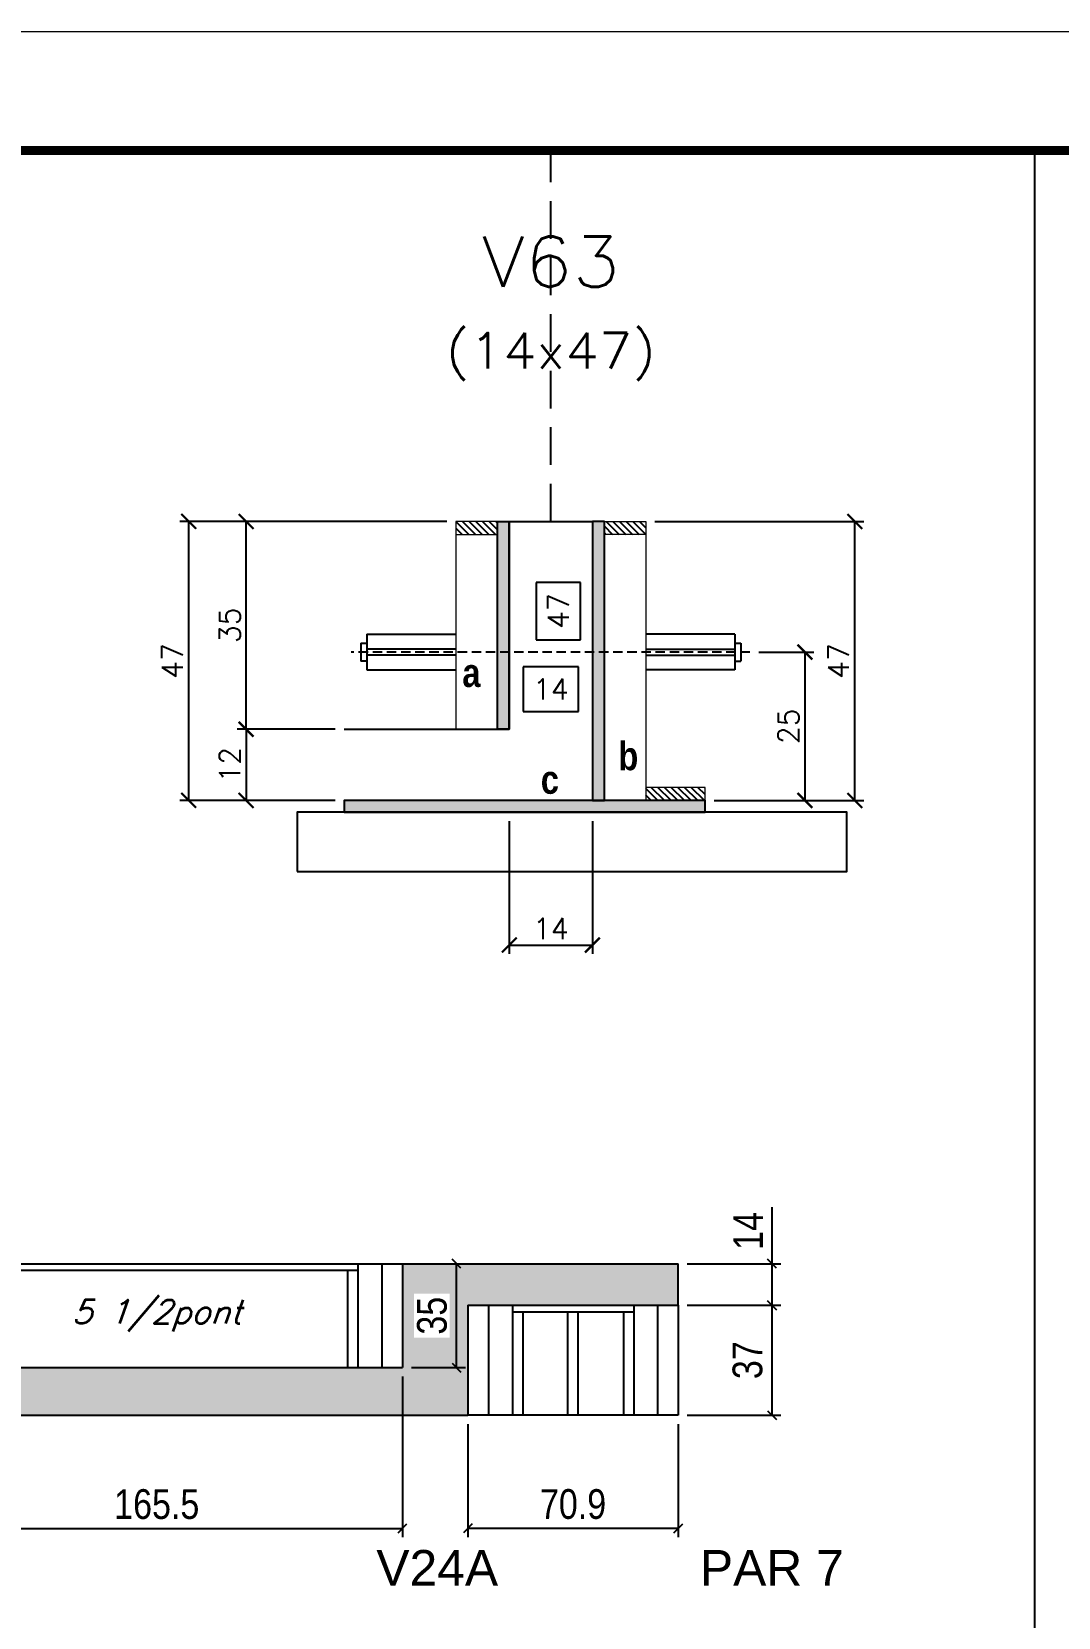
# Model space of a CAD drawing. Extents: x 0 to 6325, y 5574 to 19307.
# Drawn here: x 3516 to 3861, y 14130 to 14664 of the extents above; entities that cross this region are included whole.
import ezdxf
from ezdxf.enums import TextEntityAlignment as Align

# ---------------------------------------------------------------- set-up
doc = ezdxf.new("R2010")
doc.units = 0
doc.linetypes.add('DASHED', pattern=[0.75, 0.5, -0.25])
doc.linetypes.add('HIDDEN', pattern=[9.525, 6.35, -3.175])
for name, color, linetype in [('1', 1, 'Continuous'), ('5', 5, 'Continuous'), ('barrote', 251, 'Continuous'), ('COTA', 241, 'Continuous'), ('Cota Seção (2x)', 4, 'Continuous'), ('detalhes', 4, 'Continuous'), ('Hachura', 253, 'Continuous'), ('Painéis', 200, 'Continuous'), ('SARR_2.2x7', 40, 'Continuous'), ('SARR_3.5x7', 81, 'Continuous'), ('TENSOR', 3, 'Continuous'), ('texto', 7, 'Continuous'), ('Texto de Titulo', 7, 'Continuous'), ('Texto Qtd Sarr', 242, 'Continuous')]:
    doc.layers.add(name, color=color, linetype=linetype)
for name, color, linetype, lineweight in [('CONCRETO', 251, 'Continuous', 25), ('Folhas', 255, 'Continuous', 9), ('Madeira', 126, 'Continuous', 18), ('SARRAFO DE PRESSAO', 251, 'DASHED', 9), ('Texto Seção', 7, 'Continuous', 15)]:
    doc.layers.add(name, color=color, linetype=linetype, lineweight=lineweight)
doc.styles.add('COTA TECNICA', font='techl___.ttf', dxfattribs={"height": 10})
doc.styles.add('Romans', font='romans.shx')
doc.styles.get("Standard").update_dxf_attribs({"font": 'arial.ttf'})
doc.styles.add('TECNICA', font='techb___.ttf', dxfattribs={"height": 10})
doc.dimstyles.new('Cota Seção (2x)', dxfattribs={"dimtxt": 7, "dimasz": 5, "dimexe": 3, "dimexo": 3, "dimgap": 2, "dimtad": 3, "dimdec": 1, "dimlfac": 0.5, "dimzin": 12, "dimdsep": 46, "dimtxsty": 'Romans', "dimblk": 'ARCHTICK', "dimcen": 0, "dimclrd": 4, "dimclre": 4, "dimclrt": 1, "dimadec": 1, "dimazin": 3, "dimtfac": 1, "dimtdec": 1, "dimtmove": 0, "dimatfit": 3, "dimldrblk": 'OBLIQUE', "dimfxl": 1, "dimtolj": 1, "dimtzin": 12, "dimarcsym": 0})
doc.dimstyles.new('Cota Seção interna', dxfattribs={"dimtxt": 7, "dimasz": 6, "dimexe": 0.18, "dimexo": 2, "dimgap": -4, "dimtad": 3, "dimdec": 1, "dimlfac": 0.5, "dimzin": 12, "dimdsep": 46, "dimtxsty": 'Romans', "dimblk": 'ARCHTICK', "dimcen": 0.09, "dimse1": 1, "dimse2": 1, "dimsd1": 1, "dimsd2": 1, "dimclrd": 180, "dimclre": 5, "dimclrt": 1, "dimadec": 0, "dimazin": 3, "dimtfac": 1, "dimtdec": 1, "dimtofl": 0, "dimtmove": 0, "dimatfit": 3, "dimldrblk": 'ARCHTICK', "dimfxl": 1, "dimtolj": 1, "dimtzin": 0, "dimarcsym": 0})
doc.dimstyles.new('PAINEL', dxfattribs={"dimtxt": 10, "dimasz": 3, "dimexe": 3, "dimexo": 3, "dimgap": 3, "dimtad": 1, "dimdec": 1, "dimzin": 12, "dimdsep": 46, "dimtxsty": 'COTA TECNICA', "dimblk1": 'OBLIQUE', "dimblk2": 'OBLIQUE', "dimsah": 1, "dimcen": 0.9, "dimclrd": 4, "dimclre": 4, "dimclrt": 240, "dimadec": 1, "dimazin": 3, "dimtfac": 1, "dimtdec": 1, "dimtmove": 0, "dimatfit": 3, "dimfxl": 1, "dimtolj": 1, "dimtzin": 12, "dimarcsym": 0})

# ---------------------------------------------------------------- blocks, each defined once
blk = doc.blocks.new('9999999999')
at = {"layer": 'Folhas'}
blk.add_lwpolyline([(98138.98, 34190.21), (99623.98, 34190.21), (99623.98, 35240.21), (98138.98, 35240.21)], close=True, dxfattribs=at)
at = {"layer": 'Folhas', "color": 30, "const_width": 3}
blk.add_lwpolyline([(98213.98, 34230.21), (99583.98, 34230.21), (99583.98, 35200.21), (98213.98, 35200.21)], close=True, dxfattribs=at)
blk = doc.blocks.new('titulo1')
at = {"layer": 'Defpoints', "color": 252, "linetype": 'HIDDEN', "ltscale": 2}
blk.add_line((0, 0), (0, 125), dxfattribs=at)
at = {"layer": 'Defpoints', "style": 'Romans', "oblique": 15}
blk.add_attdef('FOLHA', text='', height=10, dxfattribs=at).set_placement((0, 15.58), align=Align.MIDDLE_CENTER)
at = {"layer": 'Texto Qtd Sarr', "color": 3, "style": 'Romans', "oblique": 15}
for tag, height, p in [('TITULO', 17, (0, 71.45)), ('SEÇÃO', 12, (0, 41.55))]:
    blk.add_attdef(tag, text='', height=height, dxfattribs=at).set_placement(p, align=Align.MIDDLE_CENTER)
blk = doc.blocks.new('_ArchTick')
at = {"color": 0, "linetype": 'ByBlock', "const_width": 0.15}
blk.add_lwpolyline([(-0.5, -0.5), (0.5, 0.5)], dxfattribs=at)
blk = doc.blocks.new('*D2939')
at = {"layer": 'COTA', "color": 4, "lineweight": -2, "transparency": 16777216}
for p, q in [((3655.6, 14499.27), (3565.62, 14499.27)), ((3568.62, 14405.27), (3568.62, 14499.27)), ((3618, 14405.27), (3565.62, 14405.27))]:
    blk.add_line(p, q, dxfattribs=at)
at = {"layer": 'Defpoints', "color": 0, "transparency": 16777216}
for p in [(3568.62, 14499.27), (3658.6, 14499.27), (3621, 14405.27)]:
    blk.add_point(p, dxfattribs=at)
at = {"layer": 'COTA', "color": 4, "lineweight": -2, "transparency": 16777216, "xscale": 5, "yscale": 5, "zscale": 5}
for p, rotation in [((3568.62, 14499.27), 90), ((3568.62, 14405.27), 270)]:
    blk.add_blockref('_ArchTick', p, dxfattribs=dict(at, rotation=rotation))
at = {"layer": 'COTA', "color": 1, "transparency": 16777216, "insert": (3563.12, 14452.27), "char_height": 7, "attachment_point": 5, "rotation": 90, "style": 'Romans'}
blk.add_mtext('\\A1;47', dxfattribs=at)
blk = doc.blocks.new('_Oblique')
at = {"layer": '1', "color": 0, "lineweight": -2}
blk.add_line((-0.5, -0.5), (0.5, 0.5), dxfattribs=at)
blk = doc.blocks.new('*D2940')
at = {"layer": 'COTA', "color": 4, "lineweight": -2, "transparency": 16777216}
for p, q in [((3725.6, 14499.27), (3795.97, 14499.27)), ((3792.97, 14405.27), (3792.97, 14499.27)), ((3745.6, 14405.27), (3795.97, 14405.27))]:
    blk.add_line(p, q, dxfattribs=at)
at = {"layer": 'Defpoints', "color": 0, "transparency": 16777216}
for p in [(3722.6, 14499.27), (3792.97, 14499.27), (3742.6, 14405.27)]:
    blk.add_point(p, dxfattribs=at)
at = {"layer": 'COTA', "color": 4, "lineweight": -2, "transparency": 16777216, "xscale": 5, "yscale": 5, "zscale": 5}
for p, rotation in [((3792.97, 14499.27), 90), ((3792.97, 14405.27), 270)]:
    blk.add_blockref('_ArchTick', p, dxfattribs=dict(at, rotation=rotation))
at = {"layer": 'COTA', "color": 1, "transparency": 16777216, "insert": (3787.47, 14452.27), "char_height": 7, "attachment_point": 5, "rotation": 90, "style": 'Romans'}
blk.add_mtext('\\A1;47', dxfattribs=at)
blk = doc.blocks.new('*D2941')
at = {"layer": 'Cota Seção (2x)', "color": 180, "lineweight": -2, "transparency": 16777216}
for p, q in [((3700.6, 14478.73), (3685.6, 14478.73)), ((3685.6, 14478.73), (3685.6, 14459.4)), ((3700.6, 14459.4), (3700.6, 14478.73)), ((3685.6, 14459.4), (3700.6, 14459.4))]:
    blk.add_line(p, q, dxfattribs=at)
at = {"layer": 'Defpoints', "color": 0, "transparency": 16777216}
for p in [(3704.6, 14499.27), (3704.6, 14499.27), (3704.6, 14405.27)]:
    blk.add_point(p, dxfattribs=at)
at = {"layer": 'Cota Seção (2x)', "color": 1, "transparency": 16777216, "insert": (3693.1, 14469.07), "char_height": 7, "attachment_point": 5, "rotation": 90, "style": 'Romans'}
blk.add_mtext('\\A1;47', dxfattribs=at)
blk = doc.blocks.new('*D2942')
at = {"layer": 'COTA', "color": 4, "lineweight": -2, "transparency": 16777216}
for p, q in [((3618, 14429.27), (3584.94, 14429.27)), ((3587.94, 14429.27), (3587.94, 14405.27)), ((3618, 14405.27), (3584.94, 14405.27))]:
    blk.add_line(p, q, dxfattribs=at)
at = {"layer": 'Defpoints', "color": 0, "transparency": 16777216}
for p in [(3621, 14429.27), (3587.94, 14405.27), (3621, 14405.27)]:
    blk.add_point(p, dxfattribs=at)
at = {"layer": 'COTA', "color": 4, "lineweight": -2, "transparency": 16777216, "xscale": 5, "yscale": 5, "zscale": 5}
for p, rotation in [((3587.94, 14429.27), 90), ((3587.94, 14405.27), 270)]:
    blk.add_blockref('_ArchTick', p, dxfattribs=dict(at, rotation=rotation))
at = {"layer": 'COTA', "color": 1, "transparency": 16777216, "insert": (3582.44, 14417.27), "char_height": 7, "attachment_point": 5, "rotation": 90, "style": 'Romans'}
blk.add_mtext('\\A1;12', dxfattribs=at)
blk = doc.blocks.new('*D2943')
at = {"layer": 'COTA', "color": 4, "lineweight": -2, "transparency": 16777216}
for p, q in [((3676.6, 14398.27), (3676.6, 14353.55)), ((3704.6, 14398.27), (3704.6, 14353.55)), ((3676.6, 14356.55), (3704.6, 14356.55))]:
    blk.add_line(p, q, dxfattribs=at)
at = {"layer": 'Defpoints', "color": 0, "transparency": 16777216}
for p in [(3676.6, 14401.27), (3704.6, 14401.27), (3704.6, 14356.55)]:
    blk.add_point(p, dxfattribs=at)
at = {"layer": 'COTA', "color": 4, "lineweight": -2, "transparency": 16777216, "xscale": 5, "yscale": 5, "zscale": 5, "rotation": 180}
blk.add_blockref('_ArchTick', (3676.6, 14356.55), dxfattribs=at)
at = {"layer": 'COTA', "color": 4, "lineweight": -2, "transparency": 16777216, "xscale": 5, "yscale": 5, "zscale": 5}
blk.add_blockref('_ArchTick', (3704.6, 14356.55), dxfattribs=at)
at = {"layer": 'COTA', "color": 1, "transparency": 16777216, "insert": (3690.6, 14362.05), "char_height": 7, "attachment_point": 5, "style": 'Romans'}
blk.add_mtext('\\A1;14', dxfattribs=at)
blk = doc.blocks.new('*D2944')
at = {"layer": 'Cota Seção (2x)', "color": 180, "lineweight": -2, "transparency": 16777216}
for p, q in [((3699.93, 14450.27), (3681.27, 14450.27)), ((3681.27, 14450.27), (3681.27, 14435.27)), ((3699.93, 14435.27), (3699.93, 14450.27)), ((3681.27, 14435.27), (3699.93, 14435.27))]:
    blk.add_line(p, q, dxfattribs=at)
at = {"layer": 'Defpoints', "color": 0, "transparency": 16777216}
for p in [(3676.6, 14431.27), (3704.6, 14431.27), (3704.6, 14431.27)]:
    blk.add_point(p, dxfattribs=at)
at = {"layer": 'Cota Seção (2x)', "color": 1, "transparency": 16777216, "insert": (3690.6, 14442.77), "char_height": 7, "attachment_point": 5, "style": 'Romans'}
blk.add_mtext('\\A1;14', dxfattribs=at)
blk = doc.blocks.new('*D2969')
at = {"layer": 'COTA', "color": 4, "lineweight": -2, "transparency": 16777216}
for p, q in [((3655.6, 14499.27), (3584.94, 14499.27)), ((3587.94, 14429.27), (3587.94, 14499.27)), ((3618, 14429.27), (3584.94, 14429.27))]:
    blk.add_line(p, q, dxfattribs=at)
at = {"layer": 'Defpoints', "color": 0, "transparency": 16777216}
for p in [(3587.94, 14499.27), (3658.6, 14499.27), (3621, 14429.27)]:
    blk.add_point(p, dxfattribs=at)
at = {"layer": 'COTA', "color": 4, "lineweight": -2, "transparency": 16777216, "xscale": 5, "yscale": 5, "zscale": 5}
for p, rotation in [((3587.94, 14499.27), 90), ((3587.94, 14429.27), 270)]:
    blk.add_blockref('_ArchTick', p, dxfattribs=dict(at, rotation=rotation))
at = {"layer": 'COTA', "color": 1, "transparency": 16777216, "insert": (3582.44, 14464.27), "char_height": 7, "attachment_point": 5, "rotation": 90, "style": 'Romans'}
blk.add_mtext('\\A1;35', dxfattribs=at)
blk = doc.blocks.new('*D4138')
at = {"layer": 'COTA', "color": 4, "lineweight": -2, "transparency": 16777216}
for p, q in [((3475.1, 14211.16), (3475.1, 14157.01)), ((3640.62, 14211.16), (3640.62, 14157.01)), ((3475.1, 14160.01), (3640.62, 14160.01))]:
    blk.add_line(p, q, dxfattribs=at)
at = {"layer": 'Defpoints', "color": 0, "transparency": 16777216}
for p in [(3475.1, 14214.16), (3640.62, 14214.16), (3640.62, 14160.01)]:
    blk.add_point(p, dxfattribs=at)
at = {"layer": 'COTA', "color": 4, "lineweight": -2, "transparency": 16777216, "xscale": 3, "yscale": 3, "zscale": 3, "rotation": 180}
blk.add_blockref('_Oblique', (3475.1, 14160.01), dxfattribs=at)
at = {"layer": 'COTA', "color": 4, "lineweight": -2, "transparency": 16777216, "xscale": 3, "yscale": 3, "zscale": 3}
blk.add_blockref('_Oblique', (3640.62, 14160.01), dxfattribs=at)
at = {"layer": 'COTA', "color": 240, "transparency": 16777216, "insert": (3557.86, 14168.12), "char_height": 10, "attachment_point": 5, "style": 'COTA TECNICA'}
blk.add_mtext('\\A1;165.5', dxfattribs=at)
blk = doc.blocks.new('*D4139')
at = {"layer": 'COTA', "color": 4, "lineweight": -2, "transparency": 16777216}
for p, q in [((3662.62, 14195.16), (3662.62, 14157.01)), ((3733.52, 14195.16), (3733.52, 14157.01)), ((3733.52, 14160.01), (3662.62, 14160.01))]:
    blk.add_line(p, q, dxfattribs=at)
at = {"layer": 'Defpoints', "color": 0, "transparency": 16777216}
for p in [(3662.62, 14198.16), (3733.52, 14198.16), (3662.62, 14160.01)]:
    blk.add_point(p, dxfattribs=at)
at = {"layer": 'COTA', "color": 4, "lineweight": -2, "transparency": 16777216, "xscale": 3, "yscale": 3, "zscale": 3, "rotation": 180}
blk.add_blockref('_Oblique', (3662.62, 14160.01), dxfattribs=at)
at = {"layer": 'COTA', "color": 4, "lineweight": -2, "transparency": 16777216, "xscale": 3, "yscale": 3, "zscale": 3}
blk.add_blockref('_Oblique', (3733.52, 14160.01), dxfattribs=at)
at = {"layer": 'COTA', "color": 240, "transparency": 16777216, "insert": (3698.07, 14168.14), "char_height": 10, "attachment_point": 5, "style": 'COTA TECNICA'}
blk.add_mtext('\\A1;70.9', dxfattribs=at)
blk = doc.blocks.new('*D4140')
at = {"layer": 'COTA', "color": 4, "lineweight": -2, "transparency": 16777216}
for p, q in [((3736.52, 14235.16), (3768.08, 14235.16)), ((3765.08, 14198.16), (3765.08, 14235.16)), ((3736.52, 14198.16), (3768.08, 14198.16))]:
    blk.add_line(p, q, dxfattribs=at)
at = {"layer": 'Defpoints', "color": 0, "transparency": 16777216}
for p in [(3733.52, 14235.16), (3765.08, 14235.16), (3733.52, 14198.16)]:
    blk.add_point(p, dxfattribs=at)
at = {"layer": 'COTA', "color": 4, "lineweight": -2, "transparency": 16777216, "xscale": 3, "yscale": 3, "zscale": 3}
for p, rotation in [((3765.08, 14235.16), 90), ((3765.08, 14198.16), 270)]:
    blk.add_blockref('_Oblique', p, dxfattribs=dict(at, rotation=rotation))
at = {"layer": 'COTA', "color": 240, "transparency": 16777216, "insert": (3756.86, 14216.66), "char_height": 10, "attachment_point": 5, "rotation": 90, "style": 'COTA TECNICA'}
blk.add_mtext('\\A1;37', dxfattribs=at)
blk = doc.blocks.new('*D4141')
at = {"layer": 'COTA', "color": 4, "lineweight": -2, "transparency": 16777216}
for p, q in [((3643.62, 14249.16), (3661.8, 14249.16)), ((3658.8, 14214.16), (3658.8, 14249.16)), ((3643.62, 14214.16), (3661.8, 14214.16))]:
    blk.add_line(p, q, dxfattribs=at)
at = {"layer": 'Defpoints', "color": 0, "transparency": 16777216}
for p in [(3640.62, 14249.16), (3658.8, 14249.16), (3640.62, 14214.16)]:
    blk.add_point(p, dxfattribs=at)
at = {"layer": 'COTA', "color": 4, "lineweight": -2, "transparency": 16777216, "xscale": 3, "yscale": 3, "zscale": 3}
for p, rotation in [((3658.8, 14249.16), 90), ((3658.8, 14214.16), 270)]:
    blk.add_blockref('_Oblique', p, dxfattribs=dict(at, rotation=rotation))
at = {"layer": 'COTA', "color": 240, "transparency": 16777216, "insert": (3650.58, 14231.66), "char_height": 10, "attachment_point": 5, "rotation": 90, "style": 'COTA TECNICA', "bg_fill": 3, "box_fill_scale": 1.1, "bg_fill_color": 256, "bg_fill_true_color": 13158600, "bg_fill_transparency": 0}
blk.add_mtext('\\A1;35', dxfattribs=at)
blk = doc.blocks.new('*D4135')
at = {"layer": 'COTA', "color": 4, "lineweight": -2, "transparency": 16777216}
for p, q in [((3765.08, 14249.16), (3765.08, 14268.27)), ((3736.52, 14249.16), (3768.08, 14249.16)), ((3765.08, 14235.16), (3765.08, 14249.16)), ((3736.52, 14235.16), (3768.08, 14235.16))]:
    blk.add_line(p, q, dxfattribs=at)
at = {"layer": 'Defpoints', "color": 0, "transparency": 16777216}
for p in [(3733.52, 14249.16), (3765.08, 14249.16), (3733.52, 14235.16)]:
    blk.add_point(p, dxfattribs=at)
at = {"layer": 'COTA', "color": 4, "lineweight": -2, "transparency": 16777216, "xscale": 3, "yscale": 3, "zscale": 3}
for p, rotation in [((3765.08, 14249.16), 90), ((3765.08, 14235.16), 270)]:
    blk.add_blockref('_Oblique', p, dxfattribs=dict(at, rotation=rotation))
at = {"layer": 'COTA', "color": 240, "transparency": 16777216, "insert": (3757.01, 14260.22), "char_height": 10, "attachment_point": 5, "rotation": 90, "style": 'COTA TECNICA'}
blk.add_mtext('\\A1;14', dxfattribs=at)
blk = doc.blocks.new('*D2995')
at = {"layer": 'COTA', "color": 4, "lineweight": -2, "transparency": 16777216}
for p, q in [((3760.6, 14455.24), (3779.16, 14455.24)), ((3776.16, 14455.24), (3776.16, 14405.27)), ((3760.6, 14405.27), (3779.16, 14405.27))]:
    blk.add_line(p, q, dxfattribs=at)
at = {"layer": 'Defpoints', "color": 0, "transparency": 16777216}
for p in [(3757.6, 14455.24), (3757.6, 14405.27), (3776.16, 14405.27)]:
    blk.add_point(p, dxfattribs=at)
at = {"layer": 'COTA', "color": 4, "lineweight": -2, "transparency": 16777216, "xscale": 5, "yscale": 5, "zscale": 5}
for p, rotation in [((3776.16, 14455.24), 90), ((3776.16, 14405.27), 270)]:
    blk.add_blockref('_ArchTick', p, dxfattribs=dict(at, rotation=rotation))
at = {"layer": 'COTA', "color": 1, "transparency": 16777216, "insert": (3770.66, 14430.26), "char_height": 7, "attachment_point": 5, "rotation": 90, "style": 'Romans'}
blk.add_mtext('\\A1;25', dxfattribs=at)

msp = doc.modelspace()

# ---------------------------------------------------------------- hatches: boundary and pattern name
at = {"layer": 'COTA'}
h = msp.add_hatch(dxfattribs=at)
h.set_pattern_fill('AR-CONC', color=256, scale=0.03)
h.set_pattern_definition([(50, (-1697.5834, 6891.4506), (5.46554, -0.4781726), [0.5715, -6.2865]), (355, (-1697.5834, 6891.4506), (-1.0573026, 5.7317054), [0.4572, -5.0292175]), (100.451445, (-1697.128, 6891.411), (4.4082374, 5.2535326), [0.4857003, -5.3427073]), (46.1842, (-1697.5834, 6892.9746), (8.132371, -1.26127), [0.85725, -9.42975]), (96.63556, (-1696.906, 6892.8695), (7.122124, 7.422784), [0.728551, -8.014068]), (351.18415, (-1697.583, 6892.975), (7.122124, 7.422784), [0.685799, -7.543792]), (21, (-1696.8214, 6892.5936), (4.5484317, -3.067956), [0.5715, -6.2865]), (326, (-1696.8214, 6892.5936), (1.854061, 5.525639), [0.4572, -5.0292]), (71.451445, (-1696.4424, 6892.338), (6.4024926, 2.457683), [0.4857003, -5.342698]), (37.5, (-1697.5834, 6891.4506), (0.0926581, 2.53665117), [0, -4.96824, 0, -5.1054, 0, -5.04825]), (7.5, (-1697.5834, 6891.4506), (2.0045899, 3.00541724), [0, -2.91084, 0, -4.85394, 0, -1.92405]), (327.5, (-1699.2827, 6891.4506), (4.06771786, -0.1718623), [0, -1.905, 0, -5.9436, 0, -7.8867]), (317.5, (-1700.0447, 6891.4506), (4.4438754, 0.7627947), [0, -2.4765, 0, -3.94716, 0, -5.6007])])
h.paths.add_polyline_path([(3662.62, 14235.16), (3733.52, 14235.16), (3733.52, 14249.16), (3640.62, 14249.16), (3640.62, 14214.16), (3475.1, 14214.16), (3475.1, 14249.16), (3329.1, 14249.16), (3329.1, 14235.16), (3461.1, 14235.16), (3461.1, 14198.16), (3662.62, 14198.16)])
at = {"layer": 'Hachura'}
h = msp.add_hatch(dxfattribs=at)
h.set_pattern_fill('ANSI31', color=256, scale=0.5, angle=270, style=0)
h.set_pattern_definition([(315, (26633.2214, 6191.631), (1.12253202, 1.12253202), [])])
h.paths.add_polyline_path([(3672.6, 14494.87), (3672.6, 14499.27), (3658.6, 14499.27), (3658.6, 14494.87)])
h = msp.add_hatch(color=256, dxfattribs=at)
h.dxf.hatch_style = 1
h.paths.add_polyline_path([(3672.6, 14499.27), (3676.6, 14499.27), (3676.6, 14429.27), (3672.6, 14429.27)])
h = msp.add_hatch(color=256, dxfattribs=at)
h.dxf.hatch_style = 1
h.paths.add_polyline_path([(3708.6, 14499.27), (3704.6, 14499.27), (3704.6, 14405.27), (3708.6, 14405.27)])
h = msp.add_hatch(dxfattribs=at)
h.set_pattern_fill('ANSI31', color=256, scale=0.5, angle=270, style=0)
h.set_pattern_definition([(315, (26623.2214, 6191.631), (1.12253202, 1.12253202), [])])
h.paths.add_polyline_path([(3708.6, 14494.87), (3708.6, 14499.27), (3722.6, 14499.27), (3722.6, 14494.87)])
h = msp.add_hatch(dxfattribs=at)
h.set_pattern_fill('ANSI31', color=256, scale=0.5, angle=270, style=0)
h.set_pattern_definition([(315, (26623.2214, 6175.631), (1.12253202, 1.12253202), [])])
h.paths.add_polyline_path([(3742.6, 14405.27), (3742.6, 14409.67), (3722.6, 14409.67), (3722.6, 14405.27)])
h = msp.add_hatch(color=256, dxfattribs=at)
h.dxf.hatch_style = 1
h.paths.add_polyline_path([(3742.6, 14401.27), (3742.6, 14405.27), (3621, 14405.27), (3621, 14401.27)])

# ---------------------------------------------------------------- linework, layer by layer
at = {"ltscale": 3}
for p, q in [((3626.6, 14458.24), (3626.6, 14452.24)), ((3626.6, 14458.24), (3628.6, 14458.24)), ((3628.6, 14461.24), (3628.6, 14449.24)), ((3628.6, 14461.24), (3658.6, 14461.24)), ((3752.6, 14461.24), (3722.6, 14461.24)), ((3752.6, 14461.24), (3752.6, 14449.24)), ((3752.6, 14458.24), (3754.6, 14458.24)), ((3754.6, 14458.24), (3754.6, 14452.24)), ((3628.6, 14452.24), (3626.6, 14452.24)), ((3658.6, 14456.24), (3628.6, 14456.24)), ((3658.6, 14454.24), (3628.6, 14454.24)), ((3722.6, 14456.24), (3752.6, 14456.24)), ((3722.6, 14454.24), (3752.6, 14454.24)), ((3752.6, 14452.24), (3754.6, 14452.24)), ((3628.6, 14449.24), (3658.6, 14449.24)), ((3752.6, 14449.24), (3722.6, 14449.24))]:
    msp.add_line(p, q, dxfattribs=at)
at = {"layer": 'barrote'}
msp.add_lwpolyline([(3605.15, 14381.27), (3790.33, 14381.27), (3790.33, 14401.27), (3605.15, 14401.27)], close=True, dxfattribs=at)
at = {"layer": 'CONCRETO'}
msp.add_lwpolyline([(3621, 14429.27), (3676.6, 14429.27), (3676.6, 14499.27), (3704.6, 14499.27), (3704.6, 14499.27), (3704.6, 14499.27), (3704.6, 14475.27), (3704.6, 14475.27), (3704.6, 14405.27), (3676.6, 14405.27), (3676.6, 14405.27), (3621, 14405.27)], dxfattribs=at)
at = {"layer": 'COTA'}
for p, q in [((3853.43, 14624.27), (3853.43, 13853.52)), ((3640.62, 14249.16), (3733.52, 14249.16)), ((3733.52, 14235.16), (3733.52, 14249.16)), ((3461.1, 14198.16), (3662.62, 14198.16))]:
    msp.add_line(p, q, dxfattribs=at)
at = {"layer": 'Madeira'}
for points in [[(3672.6, 14494.87), (3672.6, 14499.27), (3658.6, 14499.27), (3658.6, 14494.87)], [(3672.6, 14499.27), (3658.6, 14499.27), (3658.6, 14429.27), (3672.6, 14429.27)], [(3708.6, 14494.87), (3708.6, 14499.27), (3722.6, 14499.27), (3722.6, 14494.87)], [(3708.6, 14499.27), (3722.6, 14499.27), (3722.6, 14405.27), (3708.6, 14405.27)], [(3742.6, 14405.27), (3742.6, 14409.67), (3722.6, 14409.67), (3722.6, 14405.27)]]:
    msp.add_lwpolyline(points, close=True, dxfattribs=at)
at = {"layer": 'Painéis', "linetype": 'ByBlock'}
for p, q in [((3475.1, 14249.16), (3640.62, 14249.16)), ((3640.62, 14249.16), (3640.62, 14214.16)), ((3662.62, 14235.16), (3733.52, 14235.16)), ((3662.62, 14235.16), (3662.62, 14198.16)), ((3733.52, 14235.16), (3733.52, 14198.16)), ((3475.1, 14214.16), (3640.62, 14214.16)), ((3733.52, 14198.16), (3662.62, 14198.16))]:
    msp.add_line(p, q, dxfattribs=at)
at = {"layer": 'Painéis'}
for points in [[(3672.6, 14499.27), (3676.6, 14499.27), (3676.6, 14429.27), (3672.6, 14429.27)], [(3708.6, 14499.27), (3704.6, 14499.27), (3704.6, 14405.27), (3708.6, 14405.27)], [(3742.6, 14401.27), (3742.6, 14405.27), (3621, 14405.27), (3621, 14401.27)]]:
    msp.add_lwpolyline(points, close=True, dxfattribs=at)
at = {"layer": 'SARR_2.2x7', "linetype": 'Continuous'}
for p, q in [((3633.62, 14249.16), (3633.62, 14214.16)), ((3490.1, 14246.96), (3625.62, 14246.96)), ((3669.62, 14235.16), (3669.62, 14198.16)), ((3677.62, 14232.96), (3718.52, 14232.96)), ((3726.52, 14235.16), (3726.52, 14198.16))]:
    msp.add_line(p, q, dxfattribs=at)
at = {"layer": 'SARR_3.5x7'}
for p, q in [((3625.62, 14249.16), (3625.62, 14214.16)), ((3622.12, 14246.96), (3622.12, 14214.16)), ((3677.62, 14235.16), (3677.62, 14198.16)), ((3681.12, 14232.96), (3681.12, 14198.16)), ((3696.22, 14232.96), (3696.22, 14198.16)), ((3699.72, 14232.96), (3699.72, 14198.16)), ((3715.02, 14232.96), (3715.02, 14198.16)), ((3718.52, 14235.16), (3718.52, 14198.16))]:
    msp.add_line(p, q, dxfattribs=at)
at = {"layer": 'TENSOR', "linetype": 'HIDDEN', "ltscale": 0.5}
msp.add_line((3757.6, 14455.24), (3623.3, 14455.24), dxfattribs=at)

# ---------------------------------------------------------------- block references
at = {"layer": 'SARRAFO DE PRESSAO', "color": 6, "linetype": 'ByBlock'}
msp.add_blockref('9999999999', (-94968.98, -20575.93), dxfattribs=at)
at = {"layer": 'Texto Seção'}
ref = msp.add_blockref('titulo1', (3690.6, 14499.27), dxfattribs=at)
ref.add_attrib('TITULO', 'V63', dxfattribs={"layer": 'Texto de Titulo', "color": 7, "height": 17, "style": 'Romans', "width": 1.1}).set_placement((3690.6, 14586.77), align=Align.MIDDLE_CENTER)
ref.add_attrib('SEÇÃO', '(14x47)', dxfattribs={"layer": 'Texto de Titulo', "color": 7, "height": 12, "style": 'Romans', "width": 1.1}).set_placement((3690.6, 14556.77), align=Align.MIDDLE_CENTER)

# ---------------------------------------------------------------- texts
at = {"layer": '5', "linetype": 'Continuous'}
for s, p in [('V24A', (3631.82, 14140.71)), ('PAR 7', (3740.8, 14140.71))]:
    msp.add_text(s, height=12, rotation=0, dxfattribs=at).set_placement(p)
at = {"layer": 'detalhes', "style": 'TECNICA'}
for s, p in [('a', (3660.77, 14443.48)), ('b', (3713.32, 14415.46)), ('c', (3687.2, 14407.51))]:
    msp.add_text(s, height=9.6, dxfattribs=at).set_placement(p)
at = {"layer": 'texto', "color": 2, "insert": (3557.86, 14231.66), "char_height": 8, "attachment_point": 5, "style": 'Romans'}
msp.add_mtext('{\\Q19;\\C256;5 1/2pont}', dxfattribs=at)

# ---------------------------------------------------------------- dimensions: what is measured, and where the dimension line sits
at = {"layer": 'COTA'}
for base, p1, p2, dimstyle, picture, middle in [((3568.62, 14499.27), (3621, 14405.27), (3658.6, 14499.27), 'Cota Seção (2x)', '*D2939', (3563.12, 14452.27)), ((3587.94, 14499.27), (3621, 14429.27), (3658.6, 14499.27), 'Cota Seção (2x)', '*D2969', (3582.44, 14464.27)), ((3792.97, 14499.27), (3742.6, 14405.27), (3722.6, 14499.27), 'Cota Seção (2x)', '*D2940', (3787.47, 14452.27)), ((3776.16, 14405.27), (3757.6, 14455.24), (3757.6, 14405.27), 'Cota Seção (2x)', '*D2995', (3770.66, 14430.26)), ((3587.94, 14405.27), (3621, 14429.27), (3621, 14405.27), 'Cota Seção (2x)', '*D2942', (3582.44, 14417.27)), ((3765.08, 14249.16), (3733.52, 14235.16), (3733.52, 14249.16), 'PAINEL', '*D4135', (3757.01, 14260.22)), ((3765.08, 14235.16), (3733.52, 14198.16), (3733.52, 14235.16), 'PAINEL', '*D4140', (3756.86, 14216.66))]:
    dim = msp.add_linear_dim(base=base, p1=p1, p2=p2, angle=90, dimstyle=dimstyle, dxfattribs=at)
    dim.commit()
    dim.dimension.update_dxf_attribs({"geometry": picture, "text_midpoint": middle})
for base, p1, p2, dimstyle, picture, middle in [((3704.6, 14356.55), (3676.6, 14401.27), (3704.6, 14401.27), 'Cota Seção (2x)', '*D2943', (3690.6, 14362.05)), ((3640.62, 14160.01), (3475.1, 14214.16), (3640.62, 14214.16), 'PAINEL', '*D4138', (3557.86, 14168.12)), ((3662.62, 14160.01), (3733.52, 14198.16), (3662.62, 14198.16), 'PAINEL', '*D4139', (3698.07, 14168.14))]:
    dim = msp.add_linear_dim(base=base, p1=p1, p2=p2, dimstyle=dimstyle, dxfattribs=at)
    dim.commit()
    dim.dimension.update_dxf_attribs({"geometry": picture, "text_midpoint": middle})
at = {"layer": 'Cota Seção (2x)'}
dim = msp.add_linear_dim(base=(3704.6, 14499.27), p1=(3704.6, 14405.27), p2=(3704.6, 14499.27), angle=90, dimstyle='Cota Seção interna', dxfattribs=at)
dim.commit()
dim.dimension.update_dxf_attribs({"geometry": '*D2941', "text_midpoint": (3704.6, 14469.07), "dimtype": 160})
dim = msp.add_linear_dim(base=(3704.6, 14431.27), p1=(3676.6, 14431.27), p2=(3704.6, 14431.27), dimstyle='Cota Seção interna', dxfattribs=at)
dim.commit()
dim.dimension.update_dxf_attribs({"geometry": '*D2944', "text_midpoint": (3690.6, 14431.27), "dimtype": 160})

# ---------------------------------------------------------------- next in the draw order: dimensions: what is measured, and where the dimension line sits
at = {"layer": 'COTA'}
dim = msp.add_linear_dim(base=(3658.8, 14249.16), p1=(3640.62, 14214.16), p2=(3640.62, 14249.16), angle=90, dimstyle='PAINEL', override={"dimtfill": 1}, dxfattribs=at)
dim.commit()
dim.dimension.update_dxf_attribs({"geometry": '*D4141', "text_midpoint": (3650.58, 14231.66)})

doc.saveas('drawing.dxf')
